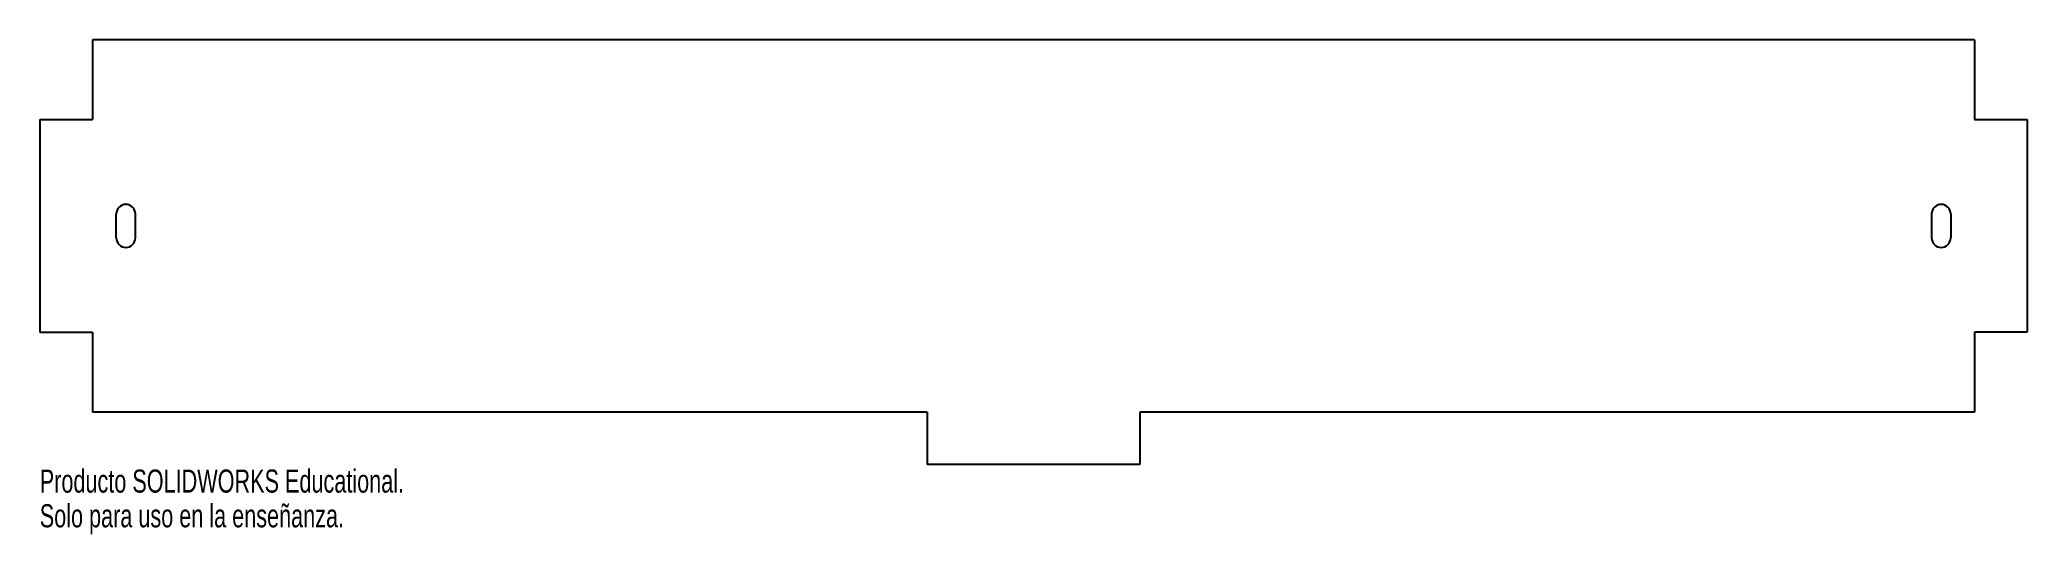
# Model space of a CAD drawing. Header units: inches. Extents: x -15.9 to 0.4, y 34.2 to 38.3.
import ezdxf

# ---------------------------------------------------------------- set-up
doc = ezdxf.new("R2010")
doc.units = ezdxf.units.IN
doc.header["$MEASUREMENT"] = 0
doc.styles.add('SLDTEXTSTYLE0', font='TXT', dxfattribs={"width": 0.7})

msp = doc.modelspace()

# ---------------------------------------------------------------- linework, layer by layer
at = {"color": 7, "linetype": 'Continuous', "lineweight": 25}
for p, q in [((-15.5, 38.298), (-15.5, 37.64)), ((0, 38.298), (-15.5, 38.298)), ((0, 38.298), (0, 37.64)), ((-15.933, 37.64), (-15.933, 35.89)), ((-15.933, 37.64), (-15.5, 37.64)), ((0, 37.64), (0.433, 37.64)), ((0.433, 37.64), (0.433, 35.89)), ((-15.303, 36.666), (-15.303, 36.863)), ((-15.146, 36.863), (-15.146, 36.666)), ((-0.354, 36.666), (-0.354, 36.863)), ((-0.197, 36.863), (-0.197, 36.666)), ((-15.933, 35.89), (-15.5, 35.89)), ((-15.5, 35.89), (-15.5, 35.231)), ((0.433, 35.89), (0, 35.89)), ((0, 35.89), (0, 35.231)), ((-8.625, 35.231), (-15.5, 35.231)), ((-8.625, 35.231), (-8.625, 34.798)), ((0, 35.231), (-6.875, 35.231)), ((-6.875, 35.231), (-6.875, 34.798)), ((-6.875, 34.798), (-8.625, 34.798))]:
    msp.add_line(p, q, dxfattribs=at)
for centre, start, end in [((-15.224, 36.863), 0, 180), ((-0.276, 36.863), 0, 180), ((-15.224, 36.666), 180, 0), ((-0.276, 36.666), 180, 0)]:
    msp.add_arc(centre, 0.0787, start, end, dxfattribs=at)

# ---------------------------------------------------------------- texts
at = {"color": 7, "linetype": 'Continuous', "char_height": 0.1903, "attachment_point": 1, "style": 'SLDTEXTSTYLE0'}
for s, insert in [('Producto SOLIDWORKS Educational.', (-15.933, 34.758)), ('Solo para uso en la enseñanza.', (-15.933, 34.472))]:
    msp.add_mtext(s, dxfattribs=dict(at, insert=insert))

doc.saveas('drawing.dxf')
